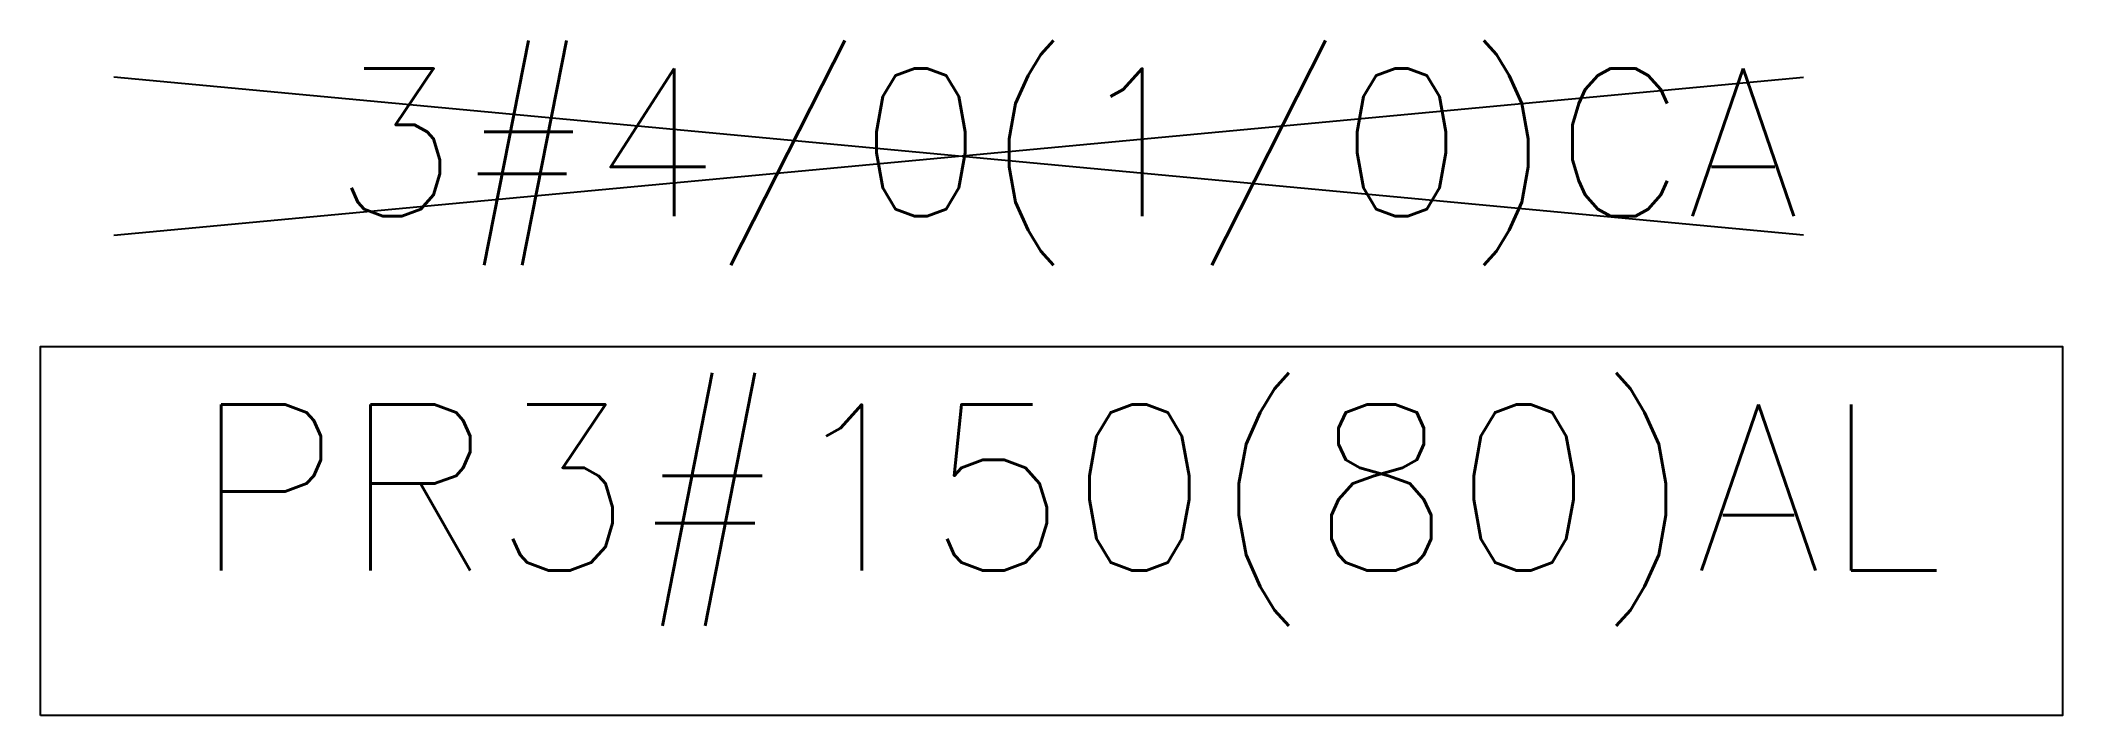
# Model space of a CAD drawing. Header units: millimetres. Extents: x -11 to 11, y 0 to 7.3.
import ezdxf

# ---------------------------------------------------------------- set-up
doc = ezdxf.new("R2010")
doc.units = ezdxf.units.MM
doc.layers.add('MARCAÇÕES', color=1, linetype='Continuous')
doc.styles.add('ROMANS', font='ROMANS.shx', dxfattribs={"height": 1.8})

# ---------------------------------------------------------------- blocks, each defined once
blk = doc.blocks.new('xx')
at = {"layer": 'MARCAÇÕES'}
for p, q in [((0.5387, 0.7122), (-0.5387, -0.7122)), ((-0.5387, 0.7122), (0.5387, -0.7122))]:
    blk.add_line(p, q, dxfattribs=at)

msp = doc.modelspace()

# ---------------------------------------------------------------- linework, layer by layer
msp.add_lwpolyline([(-10.959, 0), (-10.959, 4.003), (10.959, 4.003), (10.959, 0)], close=True)

# ---------------------------------------------------------------- block references
at = {"xscale": 16.9974352295194, "yscale": -1.202671390649812, "zscale": 16.9974352295194}
msp.add_blockref('xx', (-1.005, 6.068), dxfattribs=at)

# ---------------------------------------------------------------- texts
at = {"attachment_point": 1, "style": 'ROMANS'}
for s, width, insert, char_height in [('\\pxqc;3#4/0(1/0)CA', 19.818, (-9.749, 7.017), 1.6), ('\\pxqc;PR3#150(80)AL', 21.018, (-10.329, 3.373), 1.8)]:
    msp.add_mtext_dynamic_manual_height_columns(s, width=width, gutter_width=9, heights=[0], dxfattribs=dict(at, insert=insert, char_height=char_height))

doc.saveas('drawing.dxf')
